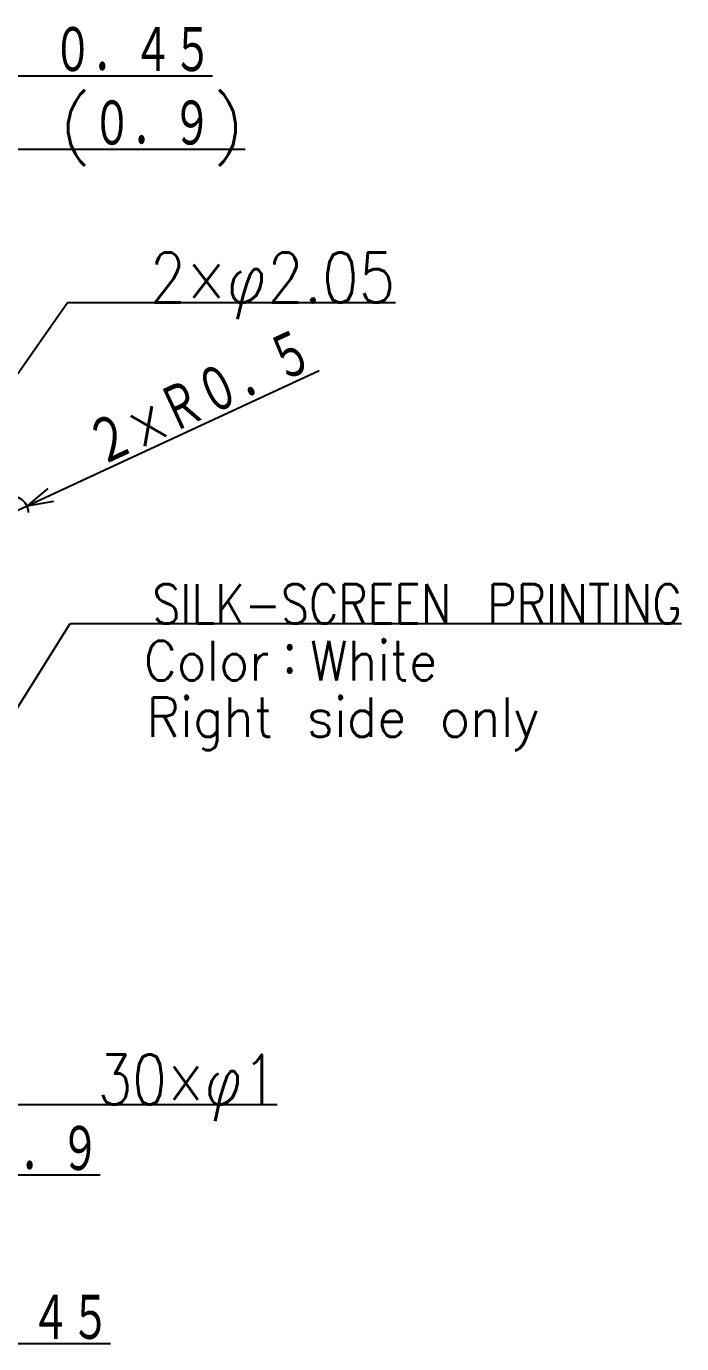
# Model space of a CAD drawing. Extents: x 6.7 to 65.9, y -16 to 38.7.
# Drawn here: x 45.97 to 65.9, y -7.36 to 32.74 of the extents above; entities that cross this region are included whole.
import ezdxf
from ezdxf.enums import TextEntityAlignment as Align

# ---------------------------------------------------------------- set-up
doc = ezdxf.new("R2010")
doc.units = 0
doc.header["$LTSCALE"] = 0.4
doc.linetypes.add('CENTER', pattern=[10, 6.25, -1.25, 1.25, -1.25])
doc.layers.add('200', color=4, linetype='CENTER')
doc.styles.add('CSTEXT', font='TXT', dxfattribs={"bigfont": 'BIGFONT'})

msp = doc.modelspace()

# ---------------------------------------------------------------- linework, layer by layer
at = {"layer": '200', "linetype": 'CONTINUOUS'}
for p, q in [((42.058133, 31.228743), (51.631553, 31.228743)), ((42.058133, 28.993717), (52.619775, 28.993717)), ((44.582122, 20.569316), (47.214325, 24.329758)), ((47.214325, 24.329758), (57.192725, 24.329758)), ((45.986581, 18.137932), (54.870528, 22.265535)), ((46.621776, 18.669418), (45.986581, 18.137932)), ((45.533133, 17.927254), (45.986581, 18.137932)), ((45.986581, 18.137932), (46.802419, 18.280615)), ((45.167767, 11.151535), (47.300204, 14.557068)), ((47.300204, 14.557068), (65.899404, 14.557068)), ((45.638673, -0.077104), (53.598513, -0.077104)), ((42.058133, -2.216973), (48.206133, -2.216973)), ((41.158133, -7.356416), (48.522133, -7.356416))]:
    msp.add_line(p, q, dxfattribs=at)
msp.add_arc((45.533133, 17.927254), 0.5, 361.673247, 476.593469, dxfattribs=at)

# ---------------------------------------------------------------- texts
at = {"layer": '200', "linetype": 'CONTINUOUS', "style": 'CSTEXT', "width": 0.8}
for s, height, p, p2 in [('０．４５', 1.52, (46.767553, 31.228743), (51.631553, 31.228743)), ('(', 1.52, (46.953215, 28.993717), (47.962495, 28.993717)), ('０．９', 1.52, (47.962495, 28.993717), (51.610495, 28.993717)), (')', 1.52, (51.610495, 28.993717), (52.619775, 28.993717)), ('2×φ2.05', 1.52, (49.714325, 24.329758), (57.192725, 24.329758)), ('SILK-SCREEN\u3000PRINTING', 1.2, (49.800204, 14.557068), (65.899404, 14.557068)), ('Color：White', 1.2, (49.537066, 12.829152), (58.465066, 12.829152)), ('Right side only', 1.2, (49.616321, 11.10823), (61.568321, 11.10823)), ('30×φ1', 1.52, (48.138673, -0.077104), (53.598513, -0.077104)), ('０．９', 1.52, (44.558133, -2.216973), (48.206133, -2.216973)), ('０．４５', 1.52, (43.658133, -7.356416), (48.522133, -7.356416))]:
    msp.add_text(s, height=height, dxfattribs=at).set_placement(p, p2, align=Align.FIT)
for s, p, p2 in [('Ｒ０．５', (50.459389, 20.21606), (54.870528, 22.265535)), ('２×', (48.25382, 19.191322), (50.459389, 20.21606))]:
    msp.add_text(s, height=1.52, rotation=24.920222, dxfattribs=at).set_placement(p, p2, align=Align.FIT)

doc.saveas('drawing.dxf')
